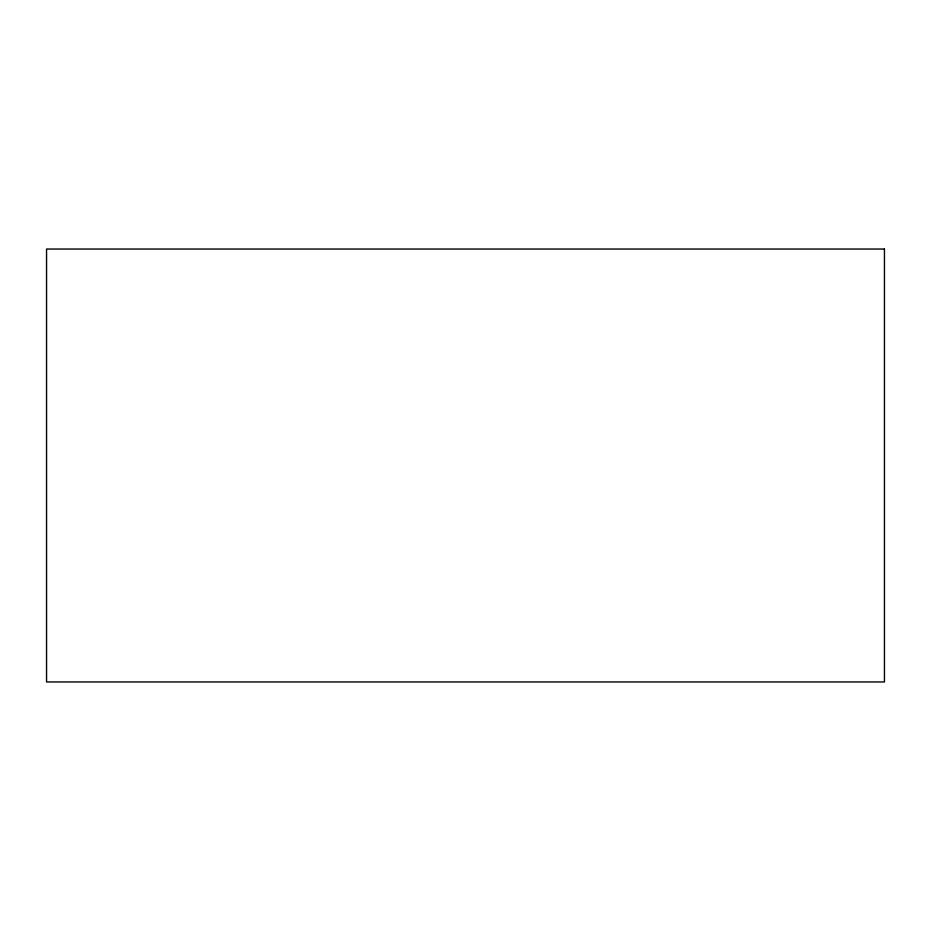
<?xml version="1.0" encoding="UTF-8"?>
<svg xmlns="http://www.w3.org/2000/svg" width="931" height="931" viewBox="0 0 931 931"><rect width="100%" height="100%" fill="white"/><g stroke="black" fill="none" stroke-linecap="round" stroke-linejoin="round"><path stroke-width="1.4" d="M884.45 249.043L46.55 249.043L46.55 681.957L884.45 681.957L884.45 249.043"/></g></svg>
